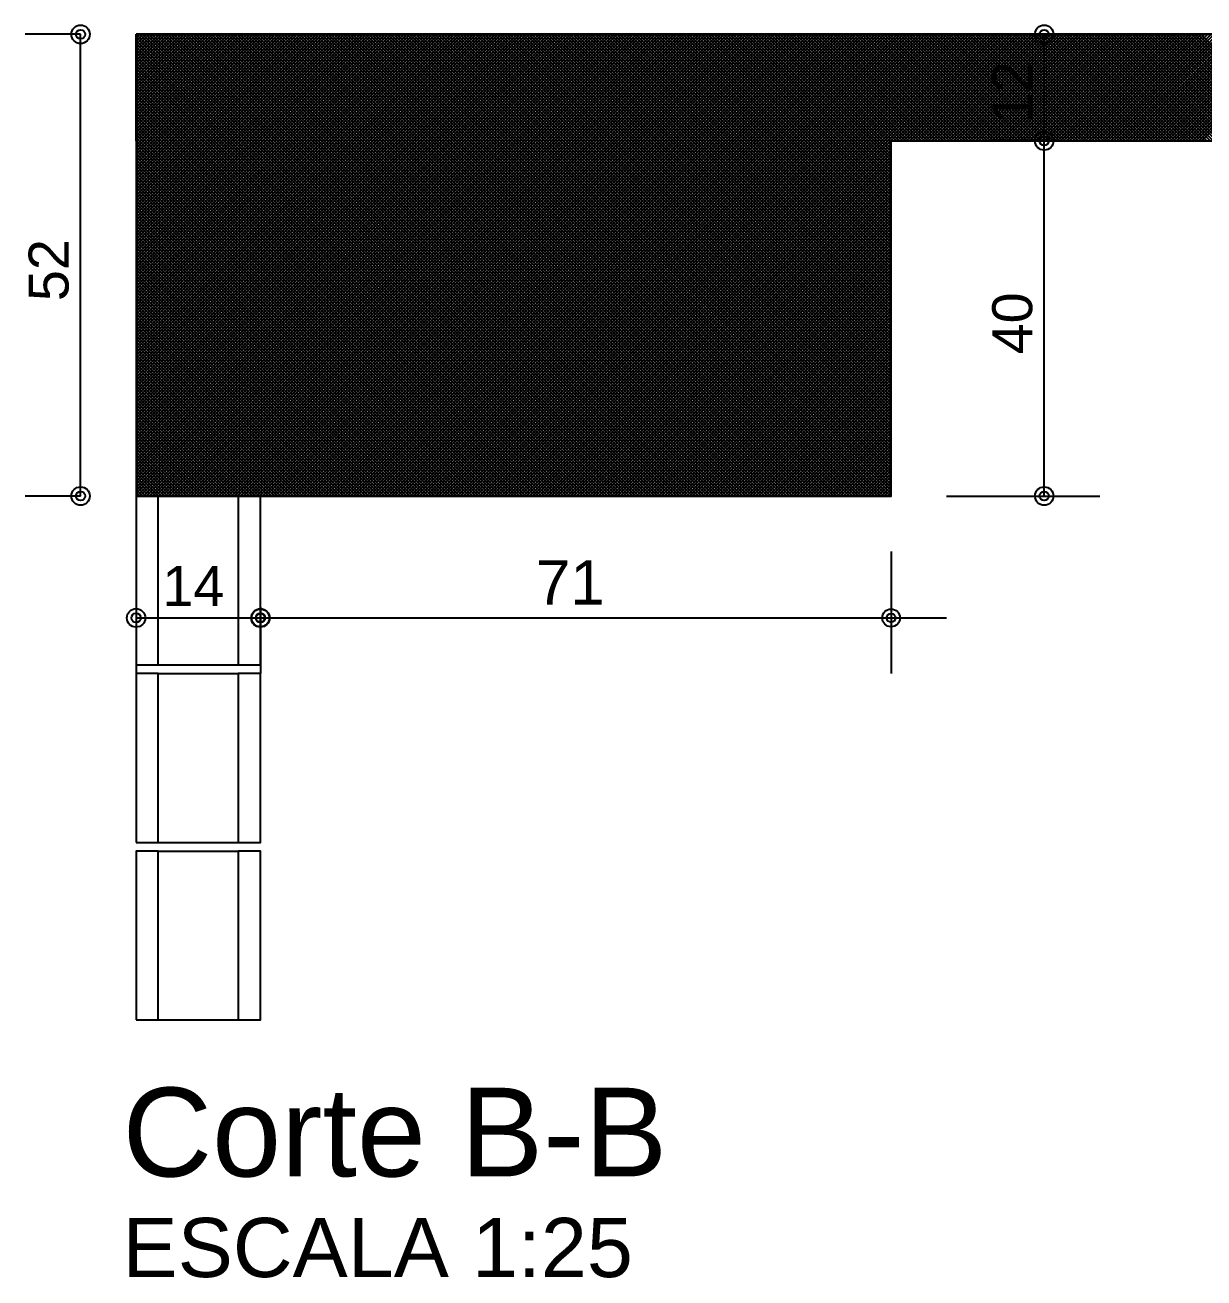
# Model space of a CAD drawing. Extents: x 0 to 119, y 0 to 84.
# Drawn here: x 43.63 to 48.94, y 24.02 to 29.66 of the extents above; entities that cross this region are included whole.
import ezdxf

# ---------------------------------------------------------------- set-up
doc = ezdxf.new("R2010")
doc.units = 0
doc.header["$MEASUREMENT"] = 0
for name, color, linetype in [('10', 252, 'CONTINUOUS'), ('24', 7, 'CONTINUOUS'), ('29', 9, 'CONTINUOUS'), ('32', 250, 'CONTINUOUS'), ('6', 178, 'CONTINUOUS'), ('9', 8, 'CONTINUOUS')]:
    doc.layers.add(name, color=color, linetype=linetype)
doc.styles.add('TQS_ARIAL', font='arial.ttf')

msp = doc.modelspace()

# ---------------------------------------------------------------- linework, layer by layer
at = {"layer": '10', "color": 252, "linetype": 'Continuous'}
for p, q in [((44.22798, 27.542413), (44.58798, 27.542413)), ((44.22798, 27.542413), (44.58798, 27.542413)), ((44.22798, 27.541335), (44.58798, 27.541335)), ((44.22798, 27.541335), (44.58798, 27.541335)), ((44.22798, 26.782413), (44.58798, 26.782413)), ((44.22798, 26.742413), (44.58798, 26.742413)), ((44.22798, 25.982413), (44.58798, 25.982413)), ((44.22798, 25.942413), (44.58798, 25.942413)), ((44.22798, 25.182413), (44.58798, 25.182413))]:
    msp.add_line(p, q, dxfattribs=at)
for points in [[(44.12798, 26.782413), (44.22798, 26.782413), (44.22798, 27.542413), (44.12798, 27.542413), (44.12798, 26.782413)], [(44.58798, 26.782413), (44.68798, 26.782413), (44.68798, 27.542413), (44.58798, 27.542413), (44.58798, 26.782413)], [(44.12798, 25.982413), (44.22798, 25.982413), (44.22798, 26.742413), (44.12798, 26.742413), (44.12798, 25.982413)], [(44.58798, 25.982413), (44.68798, 25.982413), (44.68798, 26.742413), (44.58798, 26.742413), (44.58798, 25.982413)], [(44.12798, 25.182413), (44.22798, 25.182413), (44.22798, 25.942413), (44.12798, 25.942413), (44.12798, 25.182413)], [(44.58798, 25.182413), (44.68798, 25.182413), (44.68798, 25.942413), (44.58798, 25.942413), (44.58798, 25.182413)]]:
    msp.add_lwpolyline(points, dxfattribs=at)
at = {"layer": '29', "color": 9, "linetype": 'Continuous'}
for p, q in [((44.12798, 29.622413), (46.208824, 27.542413)), ((44.12798, 27.553397), (46.196996, 29.622413)), ((44.12798, 27.567539), (46.182854, 29.622413)), ((44.12798, 27.581681), (46.168712, 29.622413)), ((44.12798, 27.595824), (46.15457, 29.622413)), ((44.12798, 27.609966), (46.140427, 29.622413)), ((44.12798, 27.624108), (46.126285, 29.622413)), ((44.12798, 27.63825), (46.112143, 29.622413)), ((44.12798, 27.652392), (46.098001, 29.622413)), ((44.12798, 27.666534), (46.083859, 29.622413)), ((44.12798, 27.680676), (46.069717, 29.622413)), ((44.12798, 27.694819), (46.055575, 29.622413)), ((44.12798, 27.708961), (46.041432, 29.622413)), ((44.12798, 27.723103), (46.02729, 29.622413)), ((44.12798, 27.737245), (46.013148, 29.622413)), ((44.12798, 27.751387), (45.999006, 29.622413)), ((44.12798, 27.765529), (45.984864, 29.622413)), ((44.12798, 27.779671), (45.970722, 29.622413)), ((44.12798, 27.793814), (45.95658, 29.622413)), ((44.12798, 27.807956), (45.942437, 29.622413)), ((44.12798, 27.822098), (45.928295, 29.622413)), ((44.12798, 27.83624), (45.914153, 29.622413)), ((44.12798, 27.850382), (45.900011, 29.622413)), ((44.12798, 27.864524), (45.885869, 29.622413)), ((44.12798, 27.878666), (45.871727, 29.622413)), ((44.12798, 27.892808), (45.857585, 29.622413)), ((44.12798, 27.906951), (45.843443, 29.622413)), ((44.12798, 27.921093), (45.8293, 29.622413)), ((44.12798, 27.935235), (45.815158, 29.622413)), ((44.12798, 27.949377), (45.801016, 29.622413)), ((44.12798, 27.963519), (45.786874, 29.622413)), ((44.12798, 27.977661), (45.772732, 29.622413)), ((44.12798, 27.991803), (45.75859, 29.622413)), ((44.12798, 28.005946), (45.744448, 29.622413)), ((44.12798, 28.020088), (45.730305, 29.622413)), ((44.12798, 28.03423), (45.716163, 29.622413)), ((44.12798, 28.048372), (45.702021, 29.622413)), ((44.12798, 28.062514), (45.687879, 29.622413)), ((44.12798, 28.076656), (45.673737, 29.622413)), ((44.12798, 28.090798), (45.659595, 29.622413)), ((44.12798, 28.104941), (45.645453, 29.622413)), ((44.12798, 28.119083), (45.63131, 29.622413)), ((44.12798, 28.133225), (45.617168, 29.622413)), ((44.12798, 28.147367), (45.603026, 29.622413)), ((44.12798, 28.161509), (45.588884, 29.622413)), ((44.12798, 28.175651), (45.574742, 29.622413)), ((44.12798, 28.189793), (45.5606, 29.622413)), ((44.12798, 28.203935), (45.546458, 29.622413)), ((44.12798, 28.218078), (45.532316, 29.622413)), ((44.12798, 28.23222), (45.518173, 29.622413)), ((44.12798, 28.246362), (45.504031, 29.622413)), ((44.12798, 28.260504), (45.489889, 29.622413)), ((44.12798, 28.274646), (45.475747, 29.622413)), ((44.12798, 28.288788), (45.461605, 29.622413)), ((44.12798, 28.30293), (45.447463, 29.622413)), ((44.12798, 28.317073), (45.433321, 29.622413)), ((44.12798, 28.331215), (45.419178, 29.622413)), ((44.12798, 28.345357), (45.405036, 29.622413)), ((44.12798, 28.359499), (45.390894, 29.622413)), ((44.12798, 28.373641), (45.376752, 29.622413)), ((44.12798, 28.387783), (45.36261, 29.622413)), ((44.12798, 28.401925), (45.348468, 29.622413)), ((44.12798, 28.416067), (45.334326, 29.622413)), ((44.12798, 28.43021), (45.320183, 29.622413)), ((44.12798, 28.444352), (45.306041, 29.622413)), ((44.12798, 28.458494), (45.291899, 29.622413)), ((44.12798, 28.472636), (45.277757, 29.622413)), ((44.12798, 28.486778), (45.263615, 29.622413)), ((44.12798, 28.50092), (45.249473, 29.622413)), ((44.12798, 28.515062), (45.235331, 29.622413)), ((44.12798, 28.529205), (45.221189, 29.622413)), ((44.12798, 28.543347), (45.207046, 29.622413)), ((44.12798, 28.557489), (45.192904, 29.622413)), ((44.12798, 28.571631), (45.178762, 29.622413)), ((44.12798, 28.585773), (45.16462, 29.622413)), ((44.12798, 28.599915), (45.150478, 29.622413)), ((44.12798, 28.614057), (45.136336, 29.622413)), ((44.12798, 28.6282), (45.122194, 29.622413)), ((44.12798, 28.642342), (45.108051, 29.622413)), ((44.12798, 28.656484), (45.093909, 29.622413)), ((44.12798, 28.670626), (45.079767, 29.622413)), ((44.12798, 28.684768), (45.065625, 29.622413)), ((44.12798, 28.69891), (45.051483, 29.622413)), ((44.12798, 28.713052), (45.037341, 29.622413)), ((44.12798, 28.727194), (45.023199, 29.622413)), ((44.12798, 28.741337), (45.009057, 29.622413)), ((44.12798, 28.755479), (44.994914, 29.622413)), ((44.12798, 28.769621), (44.980772, 29.622413)), ((44.12798, 28.783763), (44.96663, 29.622413)), ((44.12798, 28.797905), (44.952488, 29.622413)), ((44.12798, 28.812047), (44.938346, 29.622413)), ((44.12798, 28.826189), (44.924204, 29.622413)), ((44.12798, 28.840332), (44.910062, 29.622413)), ((44.12798, 28.854474), (44.895919, 29.622413)), ((44.12798, 28.868616), (44.881777, 29.622413)), ((44.12798, 28.882758), (44.867635, 29.622413)), ((44.12798, 28.8969), (44.853493, 29.622413)), ((44.12798, 28.911042), (44.839351, 29.622413)), ((44.12798, 28.925184), (44.825209, 29.622413)), ((44.12798, 28.939327), (44.811067, 29.622413)), ((44.12798, 28.953469), (44.796924, 29.622413)), ((44.12798, 28.967611), (44.782782, 29.622413)), ((44.12798, 28.981753), (44.76864, 29.622413)), ((44.12798, 28.995895), (44.754498, 29.622413)), ((44.12798, 29.010037), (44.740356, 29.622413)), ((44.12798, 29.024179), (44.726214, 29.622413)), ((44.12798, 29.038321), (44.712072, 29.622413)), ((44.12798, 29.052464), (44.69793, 29.622413)), ((44.12798, 29.066606), (44.683787, 29.622413)), ((44.12798, 29.080748), (44.669645, 29.622413)), ((44.12798, 29.09489), (44.655503, 29.622413)), ((44.12798, 29.109032), (44.641361, 29.622413)), ((44.12798, 29.123174), (44.627219, 29.622413)), ((44.12798, 29.137316), (44.613077, 29.622413)), ((44.12798, 29.151459), (44.598935, 29.622413)), ((44.12798, 29.165601), (44.584792, 29.622413)), ((44.12798, 29.179743), (44.57065, 29.622413)), ((44.12798, 29.193885), (44.556508, 29.622413)), ((44.12798, 29.208027), (44.542366, 29.622413)), ((44.12798, 29.222169), (44.528224, 29.622413)), ((44.12798, 29.236311), (44.514082, 29.622413)), ((44.12798, 29.250453), (44.49994, 29.622413)), ((44.12798, 29.264596), (44.485797, 29.622413)), ((44.12798, 29.278738), (44.471655, 29.622413)), ((44.12798, 29.29288), (44.457513, 29.622413)), ((44.12798, 29.307022), (44.443371, 29.622413)), ((44.12798, 29.321164), (44.429229, 29.622413)), ((44.12798, 29.335306), (44.415087, 29.622413)), ((44.12798, 29.349448), (44.400945, 29.622413)), ((44.12798, 29.363591), (44.386803, 29.622413)), ((44.12798, 29.377733), (44.37266, 29.622413)), ((44.12798, 29.391875), (44.358518, 29.622413)), ((44.12798, 29.406017), (44.344376, 29.622413)), ((44.12798, 29.420159), (44.330234, 29.622413)), ((44.12798, 29.434301), (44.316092, 29.622413)), ((44.12798, 29.448443), (44.30195, 29.622413)), ((44.12798, 29.462586), (44.287808, 29.622413)), ((44.12798, 29.476728), (44.273665, 29.622413)), ((44.12798, 29.49087), (44.259523, 29.622413)), ((44.12798, 29.505012), (44.245381, 29.622413)), ((44.12798, 29.519154), (44.231239, 29.622413)), ((44.12798, 29.533296), (44.217097, 29.622413)), ((44.12798, 29.547438), (44.202955, 29.622413)), ((44.12798, 29.56158), (44.188813, 29.622413)), ((44.12798, 29.575723), (44.174671, 29.622413)), ((44.12798, 29.589865), (44.160528, 29.622413)), ((44.12798, 29.604007), (44.146386, 29.622413)), ((44.12798, 29.618149), (44.132244, 29.622413)), ((44.12798, 29.609115), (46.194682, 27.542413)), ((44.12798, 29.594973), (46.18054, 27.542413)), ((44.12798, 29.580831), (46.166398, 27.542413)), ((44.131138, 27.542413), (46.211138, 29.622413)), ((44.142966, 29.622413), (46.222966, 27.542413)), ((44.14528, 27.542413), (46.22528, 29.622413)), ((44.157109, 29.622413), (46.237109, 27.542413)), ((44.159422, 27.542413), (46.239422, 29.622413)), ((44.171251, 29.622413), (46.251251, 27.542413)), ((44.173564, 27.542413), (46.253564, 29.622413)), ((44.185393, 29.622413), (46.265393, 27.542413)), ((44.187707, 27.542413), (46.267707, 29.622413)), ((44.199535, 29.622413), (46.279535, 27.542413)), ((44.201849, 27.542413), (46.281849, 29.622413)), ((44.213677, 29.622413), (46.293677, 27.542413)), ((44.215991, 27.542413), (46.295991, 29.622413)), ((44.227819, 29.622413), (46.307819, 27.542413)), ((44.230133, 27.542413), (46.310133, 29.622413)), ((44.241961, 29.622413), (46.321961, 27.542413)), ((44.244275, 27.542413), (46.324275, 29.622413)), ((44.256104, 29.622413), (46.336104, 27.542413)), ((44.258417, 27.542413), (46.338417, 29.622413)), ((44.270246, 29.622413), (46.350246, 27.542413)), ((44.272559, 27.542413), (46.352559, 29.622413)), ((44.284388, 29.622413), (46.364388, 27.542413)), ((44.286702, 27.542413), (46.366702, 29.622413)), ((44.29853, 29.622413), (46.37853, 27.542413)), ((44.300844, 27.542413), (46.380844, 29.622413)), ((44.312672, 29.622413), (46.392672, 27.542413)), ((44.314986, 27.542413), (46.394986, 29.622413)), ((44.326814, 29.622413), (46.406814, 27.542413)), ((44.329128, 27.542413), (46.409128, 29.622413)), ((44.340956, 29.622413), (46.420956, 27.542413)), ((44.34327, 27.542413), (46.42327, 29.622413)), ((44.355098, 29.622413), (46.435098, 27.542413)), ((44.357412, 27.542413), (46.437412, 29.622413)), ((44.369241, 29.622413), (46.449241, 27.542413)), ((44.371554, 27.542413), (46.451554, 29.622413)), ((44.383383, 29.622413), (46.463383, 27.542413)), ((44.385696, 27.542413), (46.465696, 29.622413)), ((44.397525, 29.622413), (46.477525, 27.542413)), ((44.399839, 27.542413), (46.479839, 29.622413)), ((44.411667, 29.622413), (46.491667, 27.542413)), ((44.413981, 27.542413), (46.493981, 29.622413)), ((44.425809, 29.622413), (46.505809, 27.542413)), ((44.428123, 27.542413), (46.508123, 29.622413)), ((44.439951, 29.622413), (46.519951, 27.542413)), ((44.442265, 27.542413), (46.522265, 29.622413)), ((44.454093, 29.622413), (46.534093, 27.542413)), ((44.456407, 27.542413), (46.536407, 29.622413)), ((44.468236, 29.622413), (46.548236, 27.542413)), ((44.470549, 27.542413), (46.550549, 29.622413)), ((44.482378, 29.622413), (46.562378, 27.542413)), ((44.484691, 27.542413), (46.564691, 29.622413)), ((44.49652, 29.622413), (46.57652, 27.542413)), ((44.498834, 27.542413), (46.578834, 29.622413)), ((44.510662, 29.622413), (46.590662, 27.542413)), ((44.512976, 27.542413), (46.592976, 29.622413)), ((44.524804, 29.622413), (46.604804, 27.542413)), ((44.527118, 27.542413), (46.607118, 29.622413)), ((44.538946, 29.622413), (46.618946, 27.542413)), ((44.54126, 27.542413), (46.62126, 29.622413)), ((44.553088, 29.622413), (46.633088, 27.542413)), ((44.555402, 27.542413), (46.635402, 29.622413)), ((44.567231, 29.622413), (46.647231, 27.542413)), ((44.569544, 27.542413), (46.649544, 29.622413)), ((44.581373, 29.622413), (46.661373, 27.542413)), ((44.583686, 27.542413), (46.663686, 29.622413)), ((44.595515, 29.622413), (46.675515, 27.542413)), ((44.597829, 27.542413), (46.677829, 29.622413)), ((44.609657, 29.622413), (46.689657, 27.542413)), ((44.611971, 27.542413), (46.691971, 29.622413)), ((44.623799, 29.622413), (46.703799, 27.542413)), ((44.626113, 27.542413), (46.706113, 29.622413)), ((44.637941, 29.622413), (46.717941, 27.542413)), ((44.640255, 27.542413), (46.720255, 29.622413)), ((44.652083, 29.622413), (46.732083, 27.542413)), ((44.654397, 27.542413), (46.734397, 29.622413)), ((44.666225, 29.622413), (46.746225, 27.542413)), ((44.668539, 27.542413), (46.748539, 29.622413)), ((44.680368, 29.622413), (46.760368, 27.542413)), ((44.682681, 27.542413), (46.762681, 29.622413)), ((44.69451, 29.622413), (46.77451, 27.542413)), ((44.696823, 27.542413), (46.776823, 29.622413)), ((44.708652, 29.622413), (46.788652, 27.542413)), ((44.710966, 27.542413), (46.790966, 29.622413)), ((44.722794, 29.622413), (46.802794, 27.542413)), ((44.725108, 27.542413), (46.805108, 29.622413)), ((44.736936, 29.622413), (46.816936, 27.542413)), ((44.73925, 27.542413), (46.81925, 29.622413)), ((44.751078, 29.622413), (46.831078, 27.542413)), ((44.753392, 27.542413), (46.833392, 29.622413)), ((44.76522, 29.622413), (46.84522, 27.542413)), ((44.767534, 27.542413), (46.847534, 29.622413)), ((44.779363, 29.622413), (46.859363, 27.542413)), ((44.781676, 27.542413), (46.861676, 29.622413)), ((44.793505, 29.622413), (46.873505, 27.542413)), ((44.795818, 27.542413), (46.875818, 29.622413)), ((44.807647, 29.622413), (46.887647, 27.542413)), ((44.809961, 27.542413), (46.889961, 29.622413)), ((44.821789, 29.622413), (46.901789, 27.542413)), ((44.824103, 27.542413), (46.904103, 29.622413)), ((44.835931, 29.622413), (46.915931, 27.542413)), ((44.838245, 27.542413), (46.918245, 29.622413)), ((44.850073, 29.622413), (46.930073, 27.542413)), ((44.852387, 27.542413), (46.932387, 29.622413)), ((44.864215, 29.622413), (46.944215, 27.542413)), ((44.866529, 27.542413), (46.946529, 29.622413)), ((44.878358, 29.622413), (46.958358, 27.542413)), ((44.880671, 27.542413), (46.960671, 29.622413)), ((44.8925, 29.622413), (46.9725, 27.542413)), ((44.894813, 27.542413), (46.974813, 29.622413)), ((44.906642, 29.622413), (46.986642, 27.542413)), ((44.908956, 27.542413), (46.988956, 29.622413)), ((44.920784, 29.622413), (47.000784, 27.542413)), ((44.923098, 27.542413), (47.003098, 29.622413)), ((44.934926, 29.622413), (47.014926, 27.542413)), ((44.93724, 27.542413), (47.01724, 29.622413)), ((44.949068, 29.622413), (47.029068, 27.542413)), ((44.951382, 27.542413), (47.031382, 29.622413)), ((44.96321, 29.622413), (47.04321, 27.542413)), ((44.965524, 27.542413), (47.045524, 29.622413)), ((44.977352, 29.622413), (47.057352, 27.542413)), ((44.979666, 27.542413), (47.059666, 29.622413)), ((44.991495, 29.622413), (47.071495, 27.542413)), ((44.993808, 27.542413), (47.073808, 29.622413)), ((45.005637, 29.622413), (47.085637, 27.542413)), ((45.00795, 27.542413), (47.08795, 29.622413)), ((45.019779, 29.622413), (47.099779, 27.542413)), ((45.022093, 27.542413), (47.102093, 29.622413)), ((45.033921, 29.622413), (47.113921, 27.542413)), ((45.036235, 27.542413), (47.116235, 29.622413)), ((45.048063, 29.622413), (47.128063, 27.542413)), ((45.050377, 27.542413), (47.130377, 29.622413)), ((45.062205, 29.622413), (47.142205, 27.542413)), ((45.064519, 27.542413), (47.144519, 29.622413)), ((45.076347, 29.622413), (47.156347, 27.542413)), ((45.078661, 27.542413), (47.158661, 29.622413)), ((45.09049, 29.622413), (47.17049, 27.542413)), ((45.092803, 27.542413), (47.172803, 29.622413)), ((45.104632, 29.622413), (47.184632, 27.542413)), ((45.106945, 27.542413), (47.186945, 29.622413)), ((45.118774, 29.622413), (47.198774, 27.542413)), ((45.121088, 27.542413), (47.201088, 29.622413)), ((45.132916, 29.622413), (47.212916, 27.542413)), ((45.13523, 27.542413), (47.21523, 29.622413)), ((45.147058, 29.622413), (47.227058, 27.542413)), ((45.149372, 27.542413), (47.229372, 29.622413)), ((45.1612, 29.622413), (47.2412, 27.542413)), ((45.163514, 27.542413), (47.243514, 29.622413)), ((45.175342, 29.622413), (47.255342, 27.542413)), ((45.177656, 27.542413), (47.257656, 29.622413)), ((45.189484, 29.622413), (47.269484, 27.542413)), ((45.191798, 27.542413), (47.271798, 29.622413)), ((45.203627, 29.622413), (47.283627, 27.542413)), ((45.20594, 27.542413), (47.28594, 29.622413)), ((45.217769, 29.622413), (47.297769, 27.542413)), ((45.220082, 27.542413), (47.300082, 29.622413)), ((45.231911, 29.622413), (47.311911, 27.542413)), ((45.234225, 27.542413), (47.314225, 29.622413)), ((45.246053, 29.622413), (47.326053, 27.542413)), ((45.248367, 27.542413), (47.328367, 29.622413)), ((45.260195, 29.622413), (47.340195, 27.542413)), ((45.262509, 27.542413), (47.342509, 29.622413)), ((45.274337, 29.622413), (47.354337, 27.542413)), ((45.276651, 27.542413), (47.356651, 29.622413)), ((45.288479, 29.622413), (47.368479, 27.542413)), ((45.290793, 27.542413), (47.370793, 29.622413)), ((45.302622, 29.622413), (47.382622, 27.542413)), ((45.304935, 27.542413), (47.384935, 29.622413)), ((45.316764, 29.622413), (47.396764, 27.542413)), ((45.319077, 27.542413), (47.399077, 29.622413)), ((45.330906, 29.622413), (47.410906, 27.542413)), ((45.33322, 27.542413), (47.41322, 29.622413)), ((45.345048, 29.622413), (47.425048, 27.542413)), ((45.347362, 27.542413), (47.427362, 29.622413)), ((45.35919, 29.622413), (47.43919, 27.542413)), ((45.361504, 27.542413), (47.441504, 29.622413)), ((45.373332, 29.622413), (47.453332, 27.542413)), ((45.375646, 27.542413), (47.455646, 29.622413)), ((45.387474, 29.622413), (47.467474, 27.542413)), ((45.389788, 27.542413), (47.469788, 29.622413)), ((45.401617, 29.622413), (47.481617, 27.542413)), ((45.40393, 27.542413), (47.48393, 29.622413)), ((45.415759, 29.622413), (47.495759, 27.542413)), ((45.418072, 27.542413), (47.498072, 29.622413)), ((45.429901, 29.622413), (47.509901, 27.542413)), ((45.432215, 27.542413), (47.512215, 29.622413)), ((45.444043, 29.622413), (47.524043, 27.542413)), ((45.446357, 27.542413), (47.526357, 29.622413)), ((45.458185, 29.622413), (47.52798, 27.552618)), ((45.460499, 27.542413), (47.540499, 29.622413)), ((45.472327, 29.622413), (47.52798, 27.56676)), ((45.474641, 27.542413), (47.554641, 29.622413)), ((45.486469, 29.622413), (47.52798, 27.580902)), ((45.488783, 27.542413), (47.568783, 29.622413)), ((45.500611, 29.622413), (47.52798, 27.595044)), ((45.502925, 27.542413), (47.582925, 29.622413)), ((45.514754, 29.622413), (47.52798, 27.609186)), ((45.517067, 27.542413), (47.597067, 29.622413)), ((45.528896, 29.622413), (47.52798, 27.623329)), ((45.531209, 27.542413), (47.611209, 29.622413)), ((45.543038, 29.622413), (47.52798, 27.637471)), ((45.545352, 27.542413), (47.625352, 29.622413)), ((45.55718, 29.622413), (47.52798, 27.651613)), ((45.559494, 27.542413), (47.639494, 29.622413)), ((45.571322, 29.622413), (47.52798, 27.665755)), ((45.573636, 27.542413), (47.653636, 29.622413)), ((45.585464, 29.622413), (47.52798, 27.679897)), ((45.587778, 27.542413), (47.667778, 29.622413)), ((45.599606, 29.622413), (47.52798, 27.694039)), ((45.60192, 27.542413), (47.68192, 29.622413)), ((45.613749, 29.622413), (47.52798, 27.708181)), ((45.616062, 27.542413), (47.696062, 29.622413)), ((45.627891, 29.622413), (47.52798, 27.722323)), ((45.630204, 27.542413), (47.710204, 29.622413)), ((45.642033, 29.622413), (47.52798, 27.736466)), ((45.644347, 27.542413), (47.724347, 29.622413)), ((45.656175, 29.622413), (47.52798, 27.750608)), ((45.658489, 27.542413), (47.738489, 29.622413)), ((45.670317, 29.622413), (47.52798, 27.76475)), ((45.672631, 27.542413), (47.752631, 29.622413)), ((45.684459, 29.622413), (47.52798, 27.778892)), ((45.686773, 27.542413), (47.766773, 29.622413)), ((45.698601, 29.622413), (47.52798, 27.793034)), ((45.700915, 27.542413), (47.780915, 29.622413)), ((45.712744, 29.622413), (47.52798, 27.807176)), ((45.715057, 27.542413), (47.795057, 29.622413)), ((45.726886, 29.622413), (47.52798, 27.821318)), ((45.729199, 27.542413), (47.809199, 29.622413)), ((45.741028, 29.622413), (47.52798, 27.835461)), ((45.743342, 27.542413), (47.823342, 29.622413)), ((45.75517, 29.622413), (47.52798, 27.849603)), ((45.757484, 27.542413), (47.837484, 29.622413)), ((45.769312, 29.622413), (47.52798, 27.863745)), ((45.771626, 27.542413), (47.851626, 29.622413)), ((45.783454, 29.622413), (47.52798, 27.877887)), ((45.785768, 27.542413), (47.865768, 29.622413)), ((45.797596, 29.622413), (47.52798, 27.892029)), ((45.79991, 27.542413), (47.87991, 29.622413)), ((45.811738, 29.622413), (47.52798, 27.906171)), ((45.814052, 27.542413), (47.894052, 29.622413)), ((45.825881, 29.622413), (47.52798, 27.920313)), ((45.828194, 27.542413), (47.908194, 29.622413)), ((45.840023, 29.622413), (47.52798, 27.934456)), ((45.842336, 27.542413), (47.922336, 29.622413)), ((45.854165, 29.622413), (47.52798, 27.948598)), ((45.856479, 27.542413), (47.936479, 29.622413)), ((45.868307, 29.622413), (47.52798, 27.96274)), ((45.870621, 27.542413), (47.950621, 29.622413)), ((45.882449, 29.622413), (47.52798, 27.976882)), ((45.884763, 27.542413), (47.964763, 29.622413)), ((45.896591, 29.622413), (47.52798, 27.991024)), ((45.898905, 27.542413), (47.978905, 29.622413)), ((45.910733, 29.622413), (47.52798, 28.005166)), ((45.913047, 27.542413), (47.993047, 29.622413)), ((45.924876, 29.622413), (47.52798, 28.019308)), ((45.927189, 27.542413), (48.007189, 29.622413)), ((45.939018, 29.622413), (47.52798, 28.03345)), ((45.95316, 29.622413), (47.52798, 28.047593)), ((45.967302, 29.622413), (47.52798, 28.061735)), ((45.981444, 29.622413), (47.52798, 28.075877)), ((45.995586, 29.622413), (47.52798, 28.090019)), ((46.009728, 29.622413), (47.52798, 28.104161)), ((46.02387, 29.622413), (47.52798, 28.118303)), ((46.038013, 29.622413), (47.52798, 28.132445)), ((46.052155, 29.622413), (47.52798, 28.146588)), ((46.066297, 29.622413), (47.52798, 28.16073)), ((46.080439, 29.622413), (47.52798, 28.174872)), ((46.094581, 29.622413), (47.52798, 28.189014)), ((46.108723, 29.622413), (47.52798, 28.203156)), ((46.122865, 29.622413), (47.52798, 28.217298)), ((46.137008, 29.622413), (47.52798, 28.23144)), ((46.15115, 29.622413), (47.52798, 28.245583)), ((46.165292, 29.622413), (47.52798, 28.259725)), ((46.179434, 29.622413), (47.52798, 28.273867)), ((46.193576, 29.622413), (47.52798, 28.288009)), ((46.207718, 29.622413), (47.52798, 28.302151)), ((46.22186, 29.622413), (47.52798, 28.316293)), ((46.236003, 29.622413), (47.52798, 28.330435)), ((46.250145, 29.622413), (47.52798, 28.344577)), ((46.264287, 29.622413), (47.52798, 28.35872)), ((46.278429, 29.622413), (47.52798, 28.372862)), ((46.292571, 29.622413), (47.52798, 28.387004)), ((46.306713, 29.622413), (47.52798, 28.401146)), ((46.320855, 29.622413), (47.52798, 28.415288)), ((46.334997, 29.622413), (47.52798, 28.42943)), ((46.34914, 29.622413), (47.52798, 28.443572)), ((46.363282, 29.622413), (47.52798, 28.457715)), ((46.377424, 29.622413), (47.52798, 28.471857)), ((46.391566, 29.622413), (47.52798, 28.485999)), ((46.405708, 29.622413), (47.52798, 28.500141)), ((46.41985, 29.622413), (47.52798, 28.514283)), ((46.433992, 29.622413), (47.52798, 28.528425)), ((46.448135, 29.622413), (47.52798, 28.542567)), ((46.462277, 29.622413), (47.52798, 28.556709)), ((46.476419, 29.622413), (47.52798, 28.570852)), ((46.490561, 29.622413), (47.52798, 28.584994)), ((46.504703, 29.622413), (47.52798, 28.599136)), ((46.518845, 29.622413), (47.52798, 28.613278)), ((46.532987, 29.622413), (47.52798, 28.62742)), ((46.54713, 29.622413), (47.52798, 28.641562)), ((46.561272, 29.622413), (47.52798, 28.655704)), ((46.575414, 29.622413), (47.52798, 28.669847)), ((46.589556, 29.622413), (47.52798, 28.683989)), ((46.603698, 29.622413), (47.52798, 28.698131)), ((46.61784, 29.622413), (47.52798, 28.712273)), ((46.631982, 29.622413), (47.52798, 28.726415)), ((46.646124, 29.622413), (47.52798, 28.740557)), ((46.660267, 29.622413), (47.52798, 28.754699)), ((46.674409, 29.622413), (47.52798, 28.768842)), ((46.688551, 29.622413), (47.52798, 28.782984)), ((46.702693, 29.622413), (47.52798, 28.797126)), ((46.716835, 29.622413), (47.52798, 28.811268)), ((46.730977, 29.622413), (47.52798, 28.82541)), ((46.745119, 29.622413), (47.52798, 28.839552)), ((46.759262, 29.622413), (47.52798, 28.853694)), ((46.773404, 29.622413), (47.52798, 28.867836)), ((46.787546, 29.622413), (47.52798, 28.881979)), ((46.801688, 29.622413), (47.52798, 28.896121)), ((46.81583, 29.622413), (47.52798, 28.910263)), ((46.829972, 29.622413), (47.52798, 28.924405)), ((46.844114, 29.622413), (47.52798, 28.938547)), ((46.858256, 29.622413), (47.52798, 28.952689)), ((46.872399, 29.622413), (47.52798, 28.966831)), ((46.886541, 29.622413), (47.52798, 28.980974)), ((46.900683, 29.622413), (47.52798, 28.995116)), ((46.914825, 29.622413), (47.52798, 29.009258)), ((46.928967, 29.622413), (47.52798, 29.0234)), ((46.943109, 29.622413), (47.52798, 29.037542)), ((46.957251, 29.622413), (47.52798, 29.051684)), ((46.971394, 29.622413), (47.52798, 29.065826)), ((46.985536, 29.622413), (47.52798, 29.079969)), ((46.999678, 29.622413), (47.52798, 29.094111)), ((47.01382, 29.622413), (47.52798, 29.108253)), ((47.027962, 29.622413), (47.52798, 29.122395)), ((47.042104, 29.622413), (47.52798, 29.136537)), ((47.056246, 29.622413), (47.536246, 29.142413)), ((47.070389, 29.622413), (47.550389, 29.142413)), ((47.084531, 29.622413), (47.564531, 29.142413)), ((47.098673, 29.622413), (47.578673, 29.142413)), ((47.112815, 29.622413), (47.592815, 29.142413)), ((47.126957, 29.622413), (47.606957, 29.142413)), ((47.141099, 29.622413), (47.621099, 29.142413)), ((47.155241, 29.622413), (47.635241, 29.142413)), ((47.169383, 29.622413), (47.649383, 29.142413)), ((47.183526, 29.622413), (47.663526, 29.142413)), ((47.197668, 29.622413), (47.677668, 29.142413)), ((47.21181, 29.622413), (47.69181, 29.142413)), ((47.225952, 29.622413), (47.705952, 29.142413)), ((47.240094, 29.622413), (47.720094, 29.142413)), ((47.254236, 29.622413), (47.734236, 29.142413)), ((47.268378, 29.622413), (47.748378, 29.142413)), ((47.282521, 29.622413), (47.762521, 29.142413)), ((47.296663, 29.622413), (47.776663, 29.142413)), ((47.310805, 29.622413), (47.790805, 29.142413)), ((47.324947, 29.622413), (47.804947, 29.142413)), ((47.339089, 29.622413), (47.819089, 29.142413)), ((47.353231, 29.622413), (47.833231, 29.142413)), ((47.367373, 29.622413), (47.847373, 29.142413)), ((47.381516, 29.622413), (47.861516, 29.142413)), ((47.395658, 29.622413), (47.875658, 29.142413)), ((47.4098, 29.622413), (47.8898, 29.142413)), ((47.423942, 29.622413), (47.903942, 29.142413)), ((47.438084, 29.622413), (47.918084, 29.142413)), ((47.452226, 29.622413), (47.932226, 29.142413)), ((47.466368, 29.622413), (47.946368, 29.142413)), ((47.48051, 29.622413), (47.96051, 29.142413)), ((47.494653, 29.622413), (47.974653, 29.142413)), ((47.508795, 29.622413), (47.988795, 29.142413)), ((47.522937, 29.622413), (48.002937, 29.142413)), ((47.537079, 29.622413), (48.017079, 29.142413)), ((47.541331, 29.142413), (48.021331, 29.622413)), ((47.551221, 29.622413), (48.031221, 29.142413)), ((47.555474, 29.142413), (48.035474, 29.622413)), ((47.565363, 29.622413), (48.045363, 29.142413)), ((47.569616, 29.142413), (48.049616, 29.622413)), ((47.579505, 29.622413), (48.059505, 29.142413)), ((47.583758, 29.142413), (48.063758, 29.622413)), ((47.593648, 29.622413), (48.073648, 29.142413)), ((47.5979, 29.142413), (48.0779, 29.622413)), ((47.60779, 29.622413), (48.08779, 29.142413)), ((47.612042, 29.142413), (48.092042, 29.622413)), ((47.621932, 29.622413), (48.101932, 29.142413)), ((47.626184, 29.142413), (48.106184, 29.622413)), ((47.636074, 29.622413), (48.116074, 29.142413)), ((47.640326, 29.142413), (48.120326, 29.622413)), ((47.650216, 29.622413), (48.130216, 29.142413)), ((47.654468, 29.142413), (48.134468, 29.622413)), ((47.664358, 29.622413), (48.144358, 29.142413)), ((47.668611, 29.142413), (48.148611, 29.622413)), ((47.6785, 29.622413), (48.1585, 29.142413)), ((47.682753, 29.142413), (48.162753, 29.622413)), ((47.692642, 29.622413), (48.172642, 29.142413)), ((47.696895, 29.142413), (48.176895, 29.622413)), ((47.706785, 29.622413), (48.186785, 29.142413)), ((47.711037, 29.142413), (48.191037, 29.622413)), ((47.720927, 29.622413), (48.200927, 29.142413)), ((47.725179, 29.142413), (48.205179, 29.622413)), ((47.735069, 29.622413), (48.215069, 29.142413)), ((47.739321, 29.142413), (48.219321, 29.622413)), ((47.749211, 29.622413), (48.229211, 29.142413)), ((47.753463, 29.142413), (48.233463, 29.622413)), ((47.763353, 29.622413), (48.243353, 29.142413)), ((47.767606, 29.142413), (48.247606, 29.622413)), ((47.777495, 29.622413), (48.257495, 29.142413)), ((47.781748, 29.142413), (48.261748, 29.622413)), ((47.791637, 29.622413), (48.271637, 29.142413)), ((47.79589, 29.142413), (48.27589, 29.622413)), ((47.80578, 29.622413), (48.28578, 29.142413)), ((47.810032, 29.142413), (48.290032, 29.622413)), ((47.819922, 29.622413), (48.299922, 29.142413)), ((47.824174, 29.142413), (48.304174, 29.622413)), ((47.834064, 29.622413), (48.314064, 29.142413)), ((47.838316, 29.142413), (48.318316, 29.622413)), ((47.848206, 29.622413), (48.328206, 29.142413)), ((47.852458, 29.142413), (48.332458, 29.622413)), ((47.862348, 29.622413), (48.342348, 29.142413)), ((47.866601, 29.142413), (48.346601, 29.622413)), ((47.87649, 29.622413), (48.35649, 29.142413)), ((47.880743, 29.142413), (48.360743, 29.622413)), ((47.890632, 29.622413), (48.370632, 29.142413)), ((47.894885, 29.142413), (48.374885, 29.622413)), ((47.904775, 29.622413), (48.384775, 29.142413)), ((47.909027, 29.142413), (48.389027, 29.622413)), ((47.918917, 29.622413), (48.398917, 29.142413)), ((47.923169, 29.142413), (48.403169, 29.622413)), ((47.933059, 29.622413), (48.413059, 29.142413)), ((47.937311, 29.142413), (48.417311, 29.622413)), ((47.947201, 29.622413), (48.427201, 29.142413)), ((47.951453, 29.142413), (48.431453, 29.622413)), ((47.961343, 29.622413), (48.441343, 29.142413)), ((47.965595, 29.142413), (48.445595, 29.622413)), ((47.975485, 29.622413), (48.455485, 29.142413)), ((47.979738, 29.142413), (48.459738, 29.622413)), ((47.989627, 29.622413), (48.469627, 29.142413)), ((47.99388, 29.142413), (48.47388, 29.622413)), ((48.003769, 29.622413), (48.483769, 29.142413)), ((48.008022, 29.142413), (48.488022, 29.622413)), ((48.017912, 29.622413), (48.497912, 29.142413)), ((48.022164, 29.142413), (48.502164, 29.622413)), ((48.032054, 29.622413), (48.512054, 29.142413)), ((48.036306, 29.142413), (48.516306, 29.622413)), ((48.046196, 29.622413), (48.526196, 29.142413)), ((48.050448, 29.142413), (48.530448, 29.622413)), ((48.060338, 29.622413), (48.540338, 29.142413)), ((48.06459, 29.142413), (48.54459, 29.622413)), ((48.07448, 29.622413), (48.55448, 29.142413)), ((48.078733, 29.142413), (48.558733, 29.622413)), ((48.088622, 29.622413), (48.568622, 29.142413)), ((48.092875, 29.142413), (48.572875, 29.622413)), ((48.102764, 29.622413), (48.582764, 29.142413)), ((48.107017, 29.142413), (48.587017, 29.622413)), ((48.116907, 29.622413), (48.596907, 29.142413)), ((48.121159, 29.142413), (48.601159, 29.622413)), ((48.131049, 29.622413), (48.611049, 29.142413)), ((48.135301, 29.142413), (48.615301, 29.622413)), ((48.145191, 29.622413), (48.625191, 29.142413)), ((48.149443, 29.142413), (48.629443, 29.622413)), ((48.159333, 29.622413), (48.639333, 29.142413)), ((48.163585, 29.142413), (48.643585, 29.622413)), ((48.173475, 29.622413), (48.653475, 29.142413)), ((48.177728, 29.142413), (48.657728, 29.622413)), ((48.187617, 29.622413), (48.667617, 29.142413)), ((48.19187, 29.142413), (48.67187, 29.622413)), ((48.201759, 29.622413), (48.681759, 29.142413)), ((48.206012, 29.142413), (48.686012, 29.622413)), ((48.215902, 29.622413), (48.695902, 29.142413)), ((48.220154, 29.142413), (48.700154, 29.622413)), ((48.230044, 29.622413), (48.710044, 29.142413)), ((48.234296, 29.142413), (48.714296, 29.622413)), ((48.244186, 29.622413), (48.724186, 29.142413)), ((48.248438, 29.142413), (48.728438, 29.622413)), ((48.258328, 29.622413), (48.738328, 29.142413)), ((48.26258, 29.142413), (48.74258, 29.622413)), ((48.27247, 29.622413), (48.75247, 29.142413)), ((48.276722, 29.142413), (48.756722, 29.622413)), ((48.286612, 29.622413), (48.766612, 29.142413)), ((48.290865, 29.142413), (48.770865, 29.622413)), ((48.300754, 29.622413), (48.780754, 29.142413)), ((48.305007, 29.142413), (48.785007, 29.622413)), ((48.314896, 29.622413), (48.794896, 29.142413)), ((48.319149, 29.142413), (48.799149, 29.622413)), ((48.329039, 29.622413), (48.809039, 29.142413)), ((48.333291, 29.142413), (48.813291, 29.622413)), ((48.343181, 29.622413), (48.823181, 29.142413)), ((48.347433, 29.142413), (48.827433, 29.622413)), ((48.357323, 29.622413), (48.837323, 29.142413)), ((48.361575, 29.142413), (48.841575, 29.622413)), ((48.371465, 29.622413), (48.851465, 29.142413)), ((48.375717, 29.142413), (48.855717, 29.622413)), ((48.385607, 29.622413), (48.865607, 29.142413)), ((48.38986, 29.142413), (48.86986, 29.622413)), ((48.399749, 29.622413), (48.879749, 29.142413)), ((48.404002, 29.142413), (48.884002, 29.622413)), ((48.413891, 29.622413), (48.893891, 29.142413)), ((48.418144, 29.142413), (48.898144, 29.622413)), ((48.428034, 29.622413), (48.908034, 29.142413)), ((48.432286, 29.142413), (48.912286, 29.622413)), ((48.442176, 29.622413), (48.922176, 29.142413)), ((48.446428, 29.142413), (48.926428, 29.622413)), ((48.456318, 29.622413), (48.936318, 29.142413)), ((48.46057, 29.142413), (48.94057, 29.622413)), ((48.47046, 29.622413), (48.95046, 29.142413)), ((48.474712, 29.142413), (48.954712, 29.622413)), ((48.484602, 29.622413), (48.964602, 29.142413)), ((48.488854, 29.142413), (48.968854, 29.622413)), ((48.498744, 29.622413), (48.978744, 29.142413)), ((48.502997, 29.142413), (48.982997, 29.622413)), ((48.512886, 29.622413), (48.992886, 29.142413)), ((48.517139, 29.142413), (48.997139, 29.622413)), ((48.527028, 29.622413), (49.007028, 29.142413)), ((48.531281, 29.142413), (49.011281, 29.622413)), ((48.541171, 29.622413), (49.021171, 29.142413)), ((48.545423, 29.142413), (49.025423, 29.622413)), ((48.555313, 29.622413), (49.035313, 29.142413)), ((48.559565, 29.142413), (49.039565, 29.622413)), ((48.569455, 29.622413), (49.049455, 29.142413)), ((48.573707, 29.142413), (49.053707, 29.622413)), ((48.583597, 29.622413), (49.063597, 29.142413)), ((48.587849, 29.142413), (49.067849, 29.622413)), ((48.597739, 29.622413), (49.077739, 29.142413)), ((48.601992, 29.142413), (49.081992, 29.622413)), ((48.611881, 29.622413), (49.091881, 29.142413)), ((48.616134, 29.142413), (49.096134, 29.622413)), ((48.626023, 29.622413), (49.106023, 29.142413)), ((48.630276, 29.142413), (49.110276, 29.622413)), ((48.640166, 29.622413), (49.120166, 29.142413)), ((48.644418, 29.142413), (49.124418, 29.622413)), ((48.654308, 29.622413), (49.134308, 29.142413)), ((48.65856, 29.142413), (49.13856, 29.622413)), ((48.66845, 29.622413), (49.14845, 29.142413)), ((48.672702, 29.142413), (49.152702, 29.622413)), ((48.682592, 29.622413), (49.162592, 29.142413)), ((48.686844, 29.142413), (49.166844, 29.622413)), ((48.696734, 29.622413), (49.176734, 29.142413)), ((48.700987, 29.142413), (49.180987, 29.622413)), ((48.710876, 29.622413), (49.190876, 29.142413)), ((48.715129, 29.142413), (49.195129, 29.622413)), ((48.725018, 29.622413), (49.205018, 29.142413)), ((48.729271, 29.142413), (49.209271, 29.622413)), ((48.739161, 29.622413), (49.219161, 29.142413)), ((48.743413, 29.142413), (49.223413, 29.622413)), ((48.753303, 29.622413), (49.233303, 29.142413)), ((48.757555, 29.142413), (49.237555, 29.622413)), ((48.767445, 29.622413), (49.247445, 29.142413)), ((48.771697, 29.142413), (49.251697, 29.622413)), ((48.781587, 29.622413), (49.261587, 29.142413)), ((48.785839, 29.142413), (49.265839, 29.622413)), ((48.795729, 29.622413), (49.275729, 29.142413)), ((48.799981, 29.142413), (49.279981, 29.622413)), ((48.809871, 29.622413), (49.289871, 29.142413)), ((48.814124, 29.142413), (49.294124, 29.622413)), ((48.824013, 29.622413), (49.304013, 29.142413)), ((48.828266, 29.142413), (49.308266, 29.622413)), ((48.838155, 29.622413), (49.318155, 29.142413)), ((48.842408, 29.142413), (49.322408, 29.622413)), ((48.852298, 29.622413), (49.332298, 29.142413)), ((48.85655, 29.142413), (49.33655, 29.622413)), ((48.86644, 29.622413), (49.34644, 29.142413)), ((48.870692, 29.142413), (49.350692, 29.622413)), ((48.880582, 29.622413), (49.360582, 29.142413)), ((48.884834, 29.142413), (49.364834, 29.622413)), ((48.894724, 29.622413), (49.374724, 29.142413)), ((48.898976, 29.142413), (49.378976, 29.622413)), ((48.908866, 29.622413), (49.388866, 29.142413)), ((48.913119, 29.142413), (49.393119, 29.622413)), ((48.923008, 29.622413), (49.403008, 29.142413)), ((48.927261, 29.142413), (49.407261, 29.622413)), ((44.12798, 29.566689), (46.152256, 27.542413)), ((44.12798, 29.552546), (46.138114, 27.542413)), ((44.12798, 29.538404), (46.123972, 27.542413)), ((44.12798, 29.524262), (46.109829, 27.542413)), ((44.12798, 29.51012), (46.095687, 27.542413)), ((44.12798, 29.495978), (46.081545, 27.542413)), ((44.12798, 29.481836), (46.067403, 27.542413)), ((44.12798, 29.467694), (46.053261, 27.542413)), ((44.12798, 29.453551), (46.039119, 27.542413)), ((44.12798, 29.439409), (46.024977, 27.542413)), ((44.12798, 29.425267), (46.010834, 27.542413)), ((44.12798, 29.411125), (45.996692, 27.542413)), ((44.12798, 29.396983), (45.98255, 27.542413)), ((44.12798, 29.382841), (45.968408, 27.542413)), ((44.12798, 29.368699), (45.954266, 27.542413)), ((44.12798, 29.354557), (45.940124, 27.542413)), ((44.12798, 29.340414), (45.925982, 27.542413)), ((44.12798, 29.326272), (45.911839, 27.542413)), ((44.12798, 29.31213), (45.897697, 27.542413)), ((44.12798, 29.297988), (45.883555, 27.542413)), ((44.12798, 29.283846), (45.869413, 27.542413)), ((44.12798, 29.269704), (45.855271, 27.542413)), ((44.12798, 29.255562), (45.841129, 27.542413)), ((44.12798, 29.241419), (45.826987, 27.542413)), ((44.12798, 29.227277), (45.812845, 27.542413)), ((44.12798, 29.213135), (45.798702, 27.542413)), ((44.12798, 29.198993), (45.78456, 27.542413)), ((44.12798, 29.184851), (45.770418, 27.542413)), ((44.12798, 29.170709), (45.756276, 27.542413)), ((44.12798, 29.156567), (45.742134, 27.542413)), ((44.12798, 29.142425), (45.727992, 27.542413)), ((44.12798, 29.128282), (45.71385, 27.542413)), ((45.941331, 27.542413), (47.52798, 29.129062)), ((44.12798, 29.11414), (45.699707, 27.542413)), ((44.12798, 29.099998), (45.685565, 27.542413)), ((44.12798, 29.085856), (45.671423, 27.542413)), ((44.12798, 29.071714), (45.657281, 27.542413)), ((45.955474, 27.542413), (47.52798, 29.11492)), ((45.969616, 27.542413), (47.52798, 29.100777)), ((45.983758, 27.542413), (47.52798, 29.086635)), ((45.9979, 27.542413), (47.52798, 29.072493)), ((44.12798, 29.057572), (45.643139, 27.542413)), ((44.12798, 29.04343), (45.628997, 27.542413)), ((44.12798, 29.029287), (45.614855, 27.542413)), ((44.12798, 29.015145), (45.600712, 27.542413)), ((46.012042, 27.542413), (47.52798, 29.058351)), ((46.026184, 27.542413), (47.52798, 29.044209)), ((46.040326, 27.542413), (47.52798, 29.030067)), ((46.054468, 27.542413), (47.52798, 29.015925)), ((44.12798, 29.001003), (45.58657, 27.542413)), ((44.12798, 28.986861), (45.572428, 27.542413)), ((44.12798, 28.972719), (45.558286, 27.542413)), ((44.12798, 28.958577), (45.544144, 27.542413)), ((46.068611, 27.542413), (47.52798, 29.001782)), ((46.082753, 27.542413), (47.52798, 28.98764)), ((46.096895, 27.542413), (47.52798, 28.973498)), ((46.111037, 27.542413), (47.52798, 28.959356)), ((44.12798, 28.944435), (45.530002, 27.542413)), ((44.12798, 28.930292), (45.51586, 27.542413)), ((44.12798, 28.91615), (45.501718, 27.542413)), ((44.12798, 28.902008), (45.487575, 27.542413)), ((46.125179, 27.542413), (47.52798, 28.945214)), ((46.139321, 27.542413), (47.52798, 28.931072)), ((46.153463, 27.542413), (47.52798, 28.91693)), ((46.167606, 27.542413), (47.52798, 28.902788)), ((44.12798, 28.887866), (45.473433, 27.542413)), ((44.12798, 28.873724), (45.459291, 27.542413)), ((44.12798, 28.859582), (45.445149, 27.542413)), ((44.12798, 28.84544), (45.431007, 27.542413)), ((46.181748, 27.542413), (47.52798, 28.888645)), ((46.19589, 27.542413), (47.52798, 28.874503)), ((46.210032, 27.542413), (47.52798, 28.860361)), ((46.224174, 27.542413), (47.52798, 28.846219)), ((44.12798, 28.831298), (45.416865, 27.542413)), ((44.12798, 28.817155), (45.402723, 27.542413)), ((44.12798, 28.803013), (45.38858, 27.542413)), ((44.12798, 28.788871), (45.374438, 27.542413)), ((46.238316, 27.542413), (47.52798, 28.832077)), ((46.252458, 27.542413), (47.52798, 28.817935)), ((46.266601, 27.542413), (47.52798, 28.803793)), ((46.280743, 27.542413), (47.52798, 28.78965)), ((44.12798, 28.774729), (45.360296, 27.542413)), ((44.12798, 28.760587), (45.346154, 27.542413)), ((44.12798, 28.746445), (45.332012, 27.542413)), ((44.12798, 28.732303), (45.31787, 27.542413)), ((46.294885, 27.542413), (47.52798, 28.775508)), ((46.309027, 27.542413), (47.52798, 28.761366)), ((46.323169, 27.542413), (47.52798, 28.747224)), ((46.337311, 27.542413), (47.52798, 28.733082)), ((44.12798, 28.71816), (45.303728, 27.542413)), ((44.12798, 28.704018), (45.289586, 27.542413)), ((44.12798, 28.689876), (45.275443, 27.542413)), ((44.12798, 28.675734), (45.261301, 27.542413)), ((46.351453, 27.542413), (47.52798, 28.71894)), ((46.365595, 27.542413), (47.52798, 28.704798)), ((46.379738, 27.542413), (47.52798, 28.690656)), ((46.39388, 27.542413), (47.52798, 28.676513)), ((44.12798, 28.661592), (45.247159, 27.542413)), ((44.12798, 28.64745), (45.233017, 27.542413)), ((44.12798, 28.633308), (45.218875, 27.542413)), ((44.12798, 28.619165), (45.204733, 27.542413)), ((46.408022, 27.542413), (47.52798, 28.662371)), ((46.422164, 27.542413), (47.52798, 28.648229)), ((46.436306, 27.542413), (47.52798, 28.634087)), ((46.450448, 27.542413), (47.52798, 28.619945)), ((44.12798, 28.605023), (45.190591, 27.542413)), ((44.12798, 28.590881), (45.176448, 27.542413)), ((44.12798, 28.576739), (45.162306, 27.542413)), ((44.12798, 28.562597), (45.148164, 27.542413)), ((46.46459, 27.542413), (47.52798, 28.605803)), ((46.478733, 27.542413), (47.52798, 28.591661)), ((46.492875, 27.542413), (47.52798, 28.577518)), ((46.507017, 27.542413), (47.52798, 28.563376)), ((44.12798, 28.548455), (45.134022, 27.542413)), ((44.12798, 28.534313), (45.11988, 27.542413)), ((44.12798, 28.520171), (45.105738, 27.542413)), ((44.12798, 28.506028), (45.091596, 27.542413)), ((46.521159, 27.542413), (47.52798, 28.549234)), ((46.535301, 27.542413), (47.52798, 28.535092)), ((46.549443, 27.542413), (47.52798, 28.52095)), ((46.563585, 27.542413), (47.52798, 28.506808)), ((44.12798, 28.491886), (45.077453, 27.542413)), ((44.12798, 28.477744), (45.063311, 27.542413)), ((44.12798, 28.463602), (45.049169, 27.542413)), ((44.12798, 28.44946), (45.035027, 27.542413)), ((46.577728, 27.542413), (47.52798, 28.492666)), ((46.59187, 27.542413), (47.52798, 28.478523)), ((46.606012, 27.542413), (47.52798, 28.464381)), ((46.620154, 27.542413), (47.52798, 28.450239)), ((44.12798, 28.435318), (45.020885, 27.542413)), ((44.12798, 28.421176), (45.006743, 27.542413)), ((44.12798, 28.407033), (44.992601, 27.542413)), ((44.12798, 28.392891), (44.978459, 27.542413)), ((46.634296, 27.542413), (47.52798, 28.436097)), ((46.648438, 27.542413), (47.52798, 28.421955)), ((46.66258, 27.542413), (47.52798, 28.407813)), ((46.676722, 27.542413), (47.52798, 28.393671)), ((44.12798, 28.378749), (44.964316, 27.542413)), ((44.12798, 28.364607), (44.950174, 27.542413)), ((44.12798, 28.350465), (44.936032, 27.542413)), ((44.12798, 28.336323), (44.92189, 27.542413)), ((46.690865, 27.542413), (47.52798, 28.379529)), ((46.705007, 27.542413), (47.52798, 28.365386)), ((46.719149, 27.542413), (47.52798, 28.351244)), ((46.733291, 27.542413), (47.52798, 28.337102)), ((44.12798, 28.322181), (44.907748, 27.542413)), ((44.12798, 28.308038), (44.893606, 27.542413)), ((44.12798, 28.293896), (44.879464, 27.542413)), ((44.12798, 28.279754), (44.865321, 27.542413)), ((46.747433, 27.542413), (47.52798, 28.32296)), ((46.761575, 27.542413), (47.52798, 28.308818)), ((46.775717, 27.542413), (47.52798, 28.294676)), ((46.78986, 27.542413), (47.52798, 28.280534)), ((44.12798, 28.265612), (44.851179, 27.542413)), ((44.12798, 28.25147), (44.837037, 27.542413)), ((44.12798, 28.237328), (44.822895, 27.542413)), ((44.12798, 28.223186), (44.808753, 27.542413)), ((46.804002, 27.542413), (47.52798, 28.266391)), ((46.818144, 27.542413), (47.52798, 28.252249)), ((46.832286, 27.542413), (47.52798, 28.238107)), ((46.846428, 27.542413), (47.52798, 28.223965)), ((44.12798, 28.209044), (44.794611, 27.542413)), ((44.12798, 28.194901), (44.780469, 27.542413)), ((44.12798, 28.180759), (44.766326, 27.542413)), ((44.12798, 28.166617), (44.752184, 27.542413)), ((46.86057, 27.542413), (47.52798, 28.209823)), ((46.874712, 27.542413), (47.52798, 28.195681)), ((46.888854, 27.542413), (47.52798, 28.181539)), ((46.902997, 27.542413), (47.52798, 28.167396)), ((44.12798, 28.152475), (44.738042, 27.542413)), ((44.12798, 28.138333), (44.7239, 27.542413)), ((44.12798, 28.124191), (44.709758, 27.542413)), ((44.12798, 28.110049), (44.695616, 27.542413)), ((46.917139, 27.542413), (47.52798, 28.153254)), ((46.931281, 27.542413), (47.52798, 28.139112)), ((46.945423, 27.542413), (47.52798, 28.12497)), ((46.959565, 27.542413), (47.52798, 28.110828)), ((44.12798, 28.095906), (44.681474, 27.542413)), ((44.12798, 28.081764), (44.667332, 27.542413)), ((44.12798, 28.067622), (44.653189, 27.542413)), ((44.12798, 28.05348), (44.639047, 27.542413)), ((46.973707, 27.542413), (47.52798, 28.096686)), ((46.987849, 27.542413), (47.52798, 28.082544)), ((47.001992, 27.542413), (47.52798, 28.068402)), ((47.016134, 27.542413), (47.52798, 28.054259)), ((44.12798, 28.039338), (44.624905, 27.542413)), ((44.12798, 28.025196), (44.610763, 27.542413)), ((44.12798, 28.011054), (44.596621, 27.542413)), ((44.12798, 27.996912), (44.582479, 27.542413)), ((47.030276, 27.542413), (47.52798, 28.040117)), ((47.044418, 27.542413), (47.52798, 28.025975)), ((47.05856, 27.542413), (47.52798, 28.011833)), ((47.072702, 27.542413), (47.52798, 27.997691)), ((44.12798, 27.982769), (44.568337, 27.542413)), ((44.12798, 27.968627), (44.554194, 27.542413)), ((44.12798, 27.954485), (44.540052, 27.542413)), ((44.12798, 27.940343), (44.52591, 27.542413)), ((47.086844, 27.542413), (47.52798, 27.983549)), ((47.100987, 27.542413), (47.52798, 27.969407)), ((47.115129, 27.542413), (47.52798, 27.955264)), ((47.129271, 27.542413), (47.52798, 27.941122)), ((44.12798, 27.926201), (44.511768, 27.542413)), ((44.12798, 27.912059), (44.497626, 27.542413)), ((44.12798, 27.897917), (44.483484, 27.542413)), ((44.12798, 27.883774), (44.469342, 27.542413)), ((47.143413, 27.542413), (47.52798, 27.92698)), ((47.157555, 27.542413), (47.52798, 27.912838)), ((47.171697, 27.542413), (47.52798, 27.898696)), ((47.185839, 27.542413), (47.52798, 27.884554)), ((44.12798, 27.869632), (44.4552, 27.542413)), ((44.12798, 27.85549), (44.441057, 27.542413)), ((44.12798, 27.841348), (44.426915, 27.542413)), ((44.12798, 27.827206), (44.412773, 27.542413)), ((47.199981, 27.542413), (47.52798, 27.870412)), ((47.214124, 27.542413), (47.52798, 27.85627)), ((47.228266, 27.542413), (47.52798, 27.842127)), ((47.242408, 27.542413), (47.52798, 27.827985)), ((44.12798, 27.813064), (44.398631, 27.542413)), ((44.12798, 27.798922), (44.384489, 27.542413)), ((44.12798, 27.784779), (44.370347, 27.542413)), ((44.12798, 27.770637), (44.356205, 27.542413)), ((47.25655, 27.542413), (47.52798, 27.813843)), ((47.270692, 27.542413), (47.52798, 27.799701)), ((47.284834, 27.542413), (47.52798, 27.785559)), ((47.298976, 27.542413), (47.52798, 27.771417)), ((44.12798, 27.756495), (44.342062, 27.542413)), ((44.12798, 27.742353), (44.32792, 27.542413)), ((44.12798, 27.728211), (44.313778, 27.542413)), ((44.12798, 27.714069), (44.299636, 27.542413)), ((47.313119, 27.542413), (47.52798, 27.757275)), ((47.327261, 27.542413), (47.52798, 27.743132)), ((47.341403, 27.542413), (47.52798, 27.72899)), ((47.355545, 27.542413), (47.52798, 27.714848)), ((44.12798, 27.699927), (44.285494, 27.542413)), ((44.12798, 27.685785), (44.271352, 27.542413)), ((44.12798, 27.671642), (44.25721, 27.542413)), ((44.12798, 27.6575), (44.243067, 27.542413)), ((47.369687, 27.542413), (47.52798, 27.700706)), ((47.383829, 27.542413), (47.52798, 27.686564)), ((47.397971, 27.542413), (47.52798, 27.672422)), ((47.412114, 27.542413), (47.52798, 27.65828)), ((44.12798, 27.643358), (44.228925, 27.542413)), ((44.12798, 27.629216), (44.214783, 27.542413)), ((44.12798, 27.615074), (44.200641, 27.542413)), ((44.12798, 27.600932), (44.186499, 27.542413)), ((47.426256, 27.542413), (47.52798, 27.644137)), ((47.440398, 27.542413), (47.52798, 27.629995)), ((47.45454, 27.542413), (47.52798, 27.615853)), ((47.468682, 27.542413), (47.52798, 27.601711)), ((44.12798, 27.58679), (44.172357, 27.542413)), ((44.12798, 27.572647), (44.158215, 27.542413)), ((44.12798, 27.558505), (44.144073, 27.542413)), ((44.12798, 27.544363), (44.12993, 27.542413)), ((47.482824, 27.542413), (47.52798, 27.587569)), ((47.496966, 27.542413), (47.52798, 27.573427)), ((47.511108, 27.542413), (47.52798, 27.559285)), ((47.525251, 27.542413), (47.52798, 27.545143))]:
    msp.add_line(p, q, dxfattribs=at)
msp.add_lwpolyline([(44.12798, 29.622413), (44.12798, 27.542413), (47.52798, 27.542413), (47.52798, 29.142413), (52.267836, 29.142413), (52.267836, 29.355746), (52.067836, 29.422413), (52.467836, 29.422413), (52.267836, 29.489079), (52.267836, 29.622413), (48.92798, 29.622413), (44.68798, 29.622413), (44.12798, 29.622413)], dxfattribs=at)
at = {"layer": '32', "color": 250, "linetype": 'Continuous'}
for p, q in [((43.87798, 29.622413), (43.62798, 29.622413)), ((43.87798, 27.542413), (43.87798, 29.622413)), ((44.12798, 29.622413), (44.12798, 29.622413)), ((44.68798, 29.622413), (44.68798, 29.622413)), ((44.68798, 29.622413), (44.68798, 29.622413)), ((44.68798, 29.622413), (44.68798, 29.622413)), ((48.293253, 29.622413), (47.967391, 29.622413)), ((48.122517, 29.622413), (48.122517, 29.622413)), ((48.217391, 29.142413), (48.217391, 29.622413)), ((48.543253, 29.622413), (48.543253, 29.622413)), ((47.52798, 29.142413), (47.52798, 29.142413)), ((47.77798, 29.142413), (48.467391, 29.142413)), ((48.285388, 29.142413), (47.967391, 29.142413)), ((48.001026, 29.142413), (48.842115, 29.142413)), ((48.001026, 29.142413), (48.842115, 29.142413)), ((48.217391, 27.542413), (48.217391, 29.142413)), ((48.251026, 29.142413), (48.251026, 29.142413)), ((48.251026, 29.142413), (48.251026, 29.142413)), ((48.535388, 29.142413), (48.535388, 29.142413)), ((43.87798, 27.542413), (43.62798, 27.542413)), ((44.12798, 27.542413), (44.12798, 27.542413)), ((47.52798, 27.542413), (47.52798, 27.542413)), ((47.52798, 27.542413), (47.52798, 27.542413)), ((47.77798, 27.542413), (48.467391, 27.542413)), ((44.68798, 27.291818), (44.68798, 27.291818)), ((47.52798, 27.292413), (47.52798, 26.743546)), ((44.12798, 27.227811), (44.12798, 27.227811)), ((44.68798, 27.162413), (44.68798, 27.162413)), ((44.68798, 27.041818), (44.68798, 26.743546)), ((44.12798, 26.993546), (44.68798, 26.993546)), ((44.12798, 26.977811), (44.12798, 26.743546)), ((44.43798, 26.993546), (47.77798, 26.993546)), ((44.68798, 26.912413), (44.68798, 26.743546))]:
    msp.add_line(p, q, dxfattribs=at)
for centre, radius in [((43.87798, 29.622413), 0.041625), ((43.87798, 29.622413), 0.02075), ((48.217391, 29.622413), 0.041625), ((48.217391, 29.622413), 0.02075), ((48.217391, 29.142413), 0.041625), ((48.217391, 29.142413), 0.041625), ((48.217391, 29.142413), 0.02075), ((48.217391, 29.142413), 0.02075), ((43.87798, 27.542413), 0.041625), ((43.87798, 27.542413), 0.02075), ((48.217391, 27.542413), 0.041625), ((48.217391, 27.542413), 0.02075), ((44.12798, 26.993546), 0.041625), ((44.68798, 26.993546), 0.041625), ((44.68798, 26.993546), 0.04), ((47.52798, 26.993546), 0.04), ((44.12798, 26.993546), 0.02075), ((44.68798, 26.993546), 0.02075), ((44.68798, 26.993546), 0.02), ((47.52798, 26.993546), 0.02)]:
    msp.add_circle(centre, radius, dxfattribs=at)
at = {"layer": '6', "color": 178, "linetype": 'Continuous'}
for p, q in [((44.12798, 29.142413), (44.12798, 29.622413)), ((44.12798, 29.622413), (44.68798, 29.622413)), ((44.68798, 29.622413), (44.68798, 29.622413))]:
    msp.add_line(p, q, dxfattribs=at)
for points in [[(44.12798, 29.622413), (44.12798, 27.542413), (47.52798, 27.542413), (47.52798, 29.142413), (48.92798, 29.142413)], [(44.68798, 29.622413), (48.92798, 29.622413), (52.267836, 29.622413)], [(47.52798, 29.142413), (52.267836, 29.142413), (52.267836, 29.355746), (52.067836, 29.422413), (52.467836, 29.422413), (52.267836, 29.489079), (52.267836, 29.622413)]]:
    msp.add_lwpolyline(points, dxfattribs=at)
at = {"layer": '9', "color": 8, "linetype": 'Continuous'}
msp.add_line((44.12798, 29.622413), (44.12798, 29.142413), dxfattribs=at)

# ---------------------------------------------------------------- texts
at = {"layer": '24', "color": 7, "linetype": 'Continuous', "style": 'TQS_ARIAL'}
for s, height, p in [('Corte B-B', 0.4, (44.066853, 24.477485)), ('ESCALA 1:25', 0.266667, (44.066853, 24.024151))]:
    msp.add_text(s, height=height, dxfattribs=at).set_placement(p)
at = {"layer": '32', "color": 250, "linetype": 'Continuous', "style": 'TQS_ARIAL'}
for s, p in [('12', (48.163391, 29.220413)), ('52', (43.82398, 28.420413)), ('40', (48.163391, 28.180413))]:
    msp.add_text(s, height=0.18, rotation=90, dxfattribs=at).set_placement(p)
for s, height, p in [('14', 0.18, (44.24598, 27.047546)), ('71', 0.2, (45.92798, 27.053546))]:
    msp.add_text(s, height=height, dxfattribs=at).set_placement(p)

doc.saveas('drawing.dxf')
